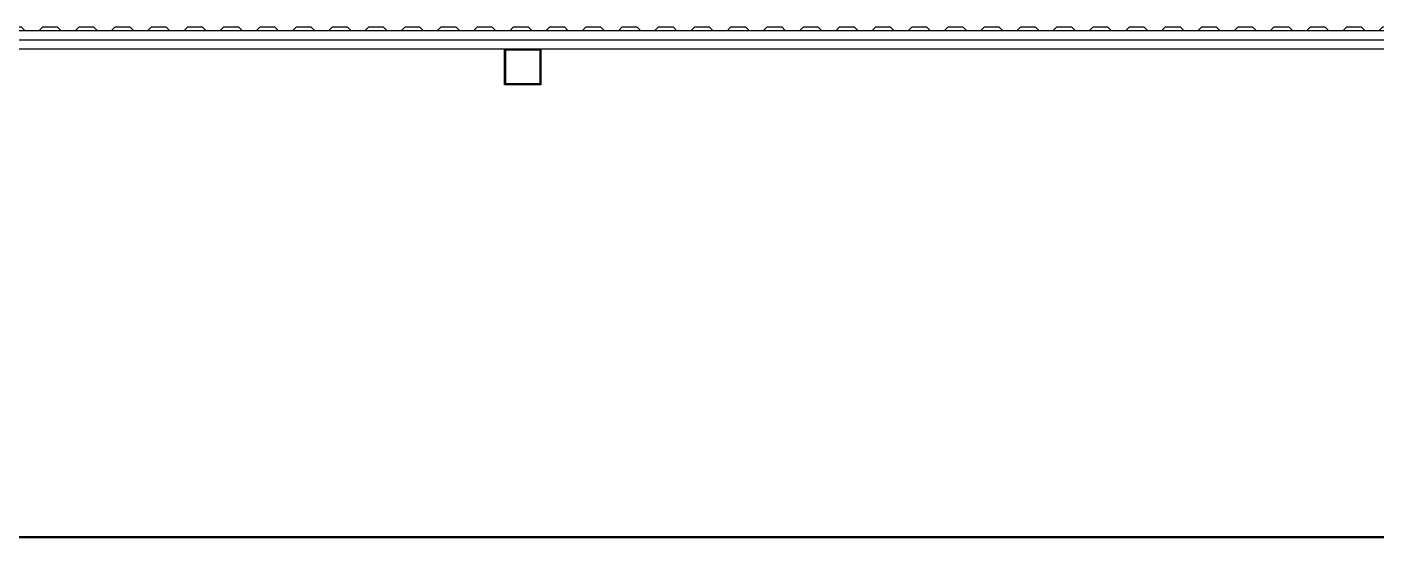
# Model space of a CAD drawing. Header units: centimetres. Extents: x 28733 to 98303, y -2883 to 8555.
# Drawn here: x 90167 to 90912, y 7039 to 7321 of the extents above; entities that cross this region are included whole.
import ezdxf

# ---------------------------------------------------------------- set-up
doc = ezdxf.new("R2010")
doc.units = ezdxf.units.CM
doc.header["$LTSCALE"] = 100
for name, color, linetype in [('A-ELEV-03', 251, 'Continuous'), ('A-WALL-INSL', 249, 'Continuous'), ('A-WALL-SNWPNL', 200, 'Continuous'), ('A-WALL-STEL', 202, 'Continuous'), ('S-STEL', 3, 'Continuous')]:
    doc.layers.add(name, color=color, linetype=linetype)
doc.layers.add('GEB-BEZUG', color=2, linetype='Continuous', lineweight=50, true_color=0xffff00)
doc.linetypes.add('BATTING', pattern='A,0.00254,-2.54,[134,ltypeshp.shx,S=2.54,R=0,X=-2.54,Y=0],-5.08,[134,ltypeshp.shx,S=2.54,R=180,X=2.54,Y=0],-2.54', length=10.16254)

# ---------------------------------------------------------------- blocks, each defined once
blk = doc.blocks.new('*U74')
at = {"layer": 'A-WALL-SNWPNL'}
blk.add_lwpolyline([(50, 1), (42, 1), (40, -1), (32, -1), (30, 1), (22, 1), (20, -1), (12, -1), (10, 1), (2, 1), (0, -1), (-8, -1), (-10, 1), (-18, 1), (-20, -1), (-28, -1), (-30, 1), (-38, 1), (-40, -1), (-48, -1), (-50, 1)], dxfattribs=at)
blk = doc.blocks.new('*U75')
at = {"layer": 'A-WALL-STEL', "color": 0, "linetype": 'ByBlock', "lineweight": -2, "transparency": 16777216}
for p in [(7300, 0), (7400, 0), (7500, 0), (7600, 0), (7700, 0), (7800, 0), (7900, 0), (8000, 0), (8100, 0)]:
    blk.add_blockref('*U74', p, dxfattribs=at)

msp = doc.modelspace()

# ---------------------------------------------------------------- linework, layer by layer
at = {"layer": 'A-ELEV-03'}
for points in [[(88540.86, 7318.59), (90515.86, 7318.59)], [(90515.86, 7318.59), (98285.86, 7318.59)]]:
    msp.add_lwpolyline(points, dxfattribs=at)
at = {"layer": 'A-WALL-INSL', "linetype": 'BATTING', "ltscale": 0.005}
for points in [[(86915.86, 7313.59), (90515.86, 7313.59)], [(90515.86, 7313.59), (93815.86, 7313.59)]]:
    msp.add_lwpolyline(points, dxfattribs=at)
at = {"layer": 'A-WALL-SNWPNL'}
for p, q in [((89285.86, 7308.59), (90515.86, 7308.59)), ((90515.86, 7308.59), (90995.86, 7308.59))]:
    msp.add_line(p, q, dxfattribs=at)
at = {"layer": 'GEB-BEZUG'}
msp.add_line((89948.72, 7039.01), (91448.58, 7039.01), dxfattribs=at)
at = {"layer": 'S-STEL', "elevation": 0}
for points in [[(90430.86, 7308.59), (90450.86, 7308.59), (90450.86, 7288.59), (90430.86, 7288.59)], [(90431.46, 7307.99), (90450.26, 7307.99), (90450.26, 7289.19), (90431.46, 7289.19)]]:
    msp.add_lwpolyline(points, close=True, dxfattribs=at)

# ---------------------------------------------------------------- block references
at = {"layer": 'A-WALL-STEL', "rotation": 180}
msp.add_blockref('*U75', (98235.86, 7319.59), dxfattribs=at)

doc.saveas('drawing.dxf')
